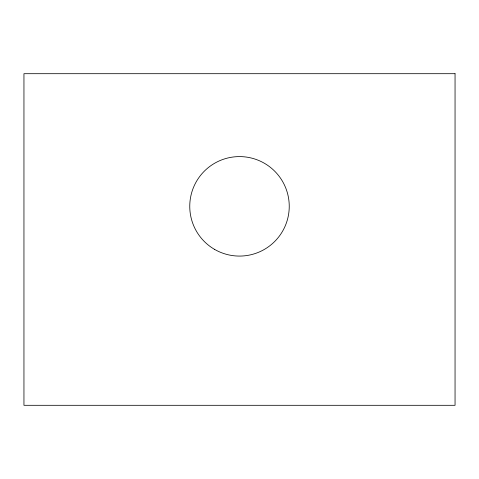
<?xml version="1.0" encoding="UTF-8"?>
<svg xmlns="http://www.w3.org/2000/svg" width="479" height="479" viewBox="0 0 479 479"><rect width="100%" height="100%" fill="white"/><g stroke="black" fill="none" stroke-linecap="round" stroke-linejoin="round"><path stroke-width="0.72" d="M455.05 73.694L23.95 73.694L23.95 405.306L455.05 405.306L455.05 73.694M214.628 249.415A49.744 49.744 0 0 0 289.244 206.341A49.744 49.744 0 0 0 214.628 163.261A49.744 49.744 0 0 0 214.628 249.415"/></g></svg>
